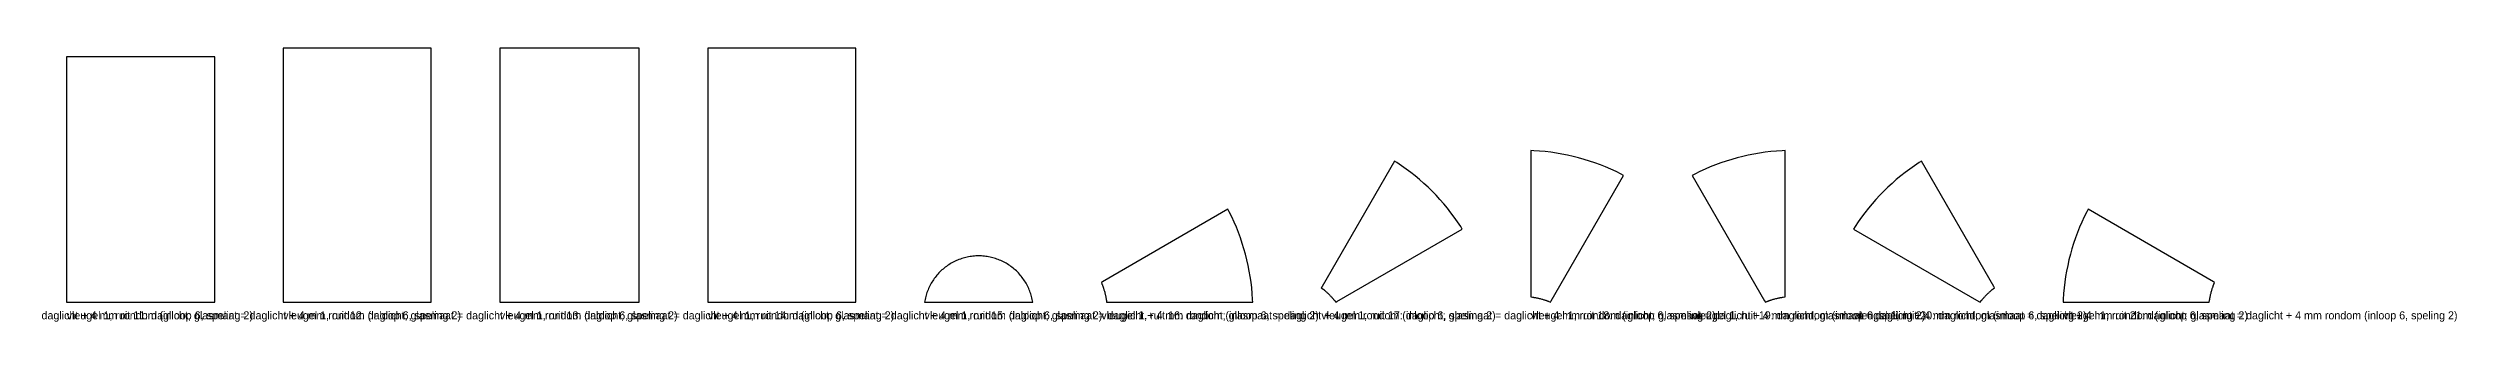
# Model space of a CAD drawing. Header units: millimetres. Extents: x 0 to 8231, y -34 to 444.
# Drawn here: x 4017 to 8231, y -34 to 444 of the extents above; entities that cross this region are included whole.
import ezdxf

# ---------------------------------------------------------------- set-up
doc = ezdxf.new("R2010")
doc.units = ezdxf.units.MM

msp = doc.modelspace()

# ---------------------------------------------------------------- linework, layer by layer
at = {"layer": 'DAGLICHT'}
for p, q in [((4308, 428.75), (4049, 428.75)), ((4049, 428.75), (4049, 0)), ((4308, 0), (4308, 428.75)), ((4687, 443.75), (4428, 443.75)), ((4428, 443.75), (4428, 0)), ((4687, 0), (4687, 443.75)), ((5051, 443.75), (4807, 443.75)), ((4807, 443.75), (4807, 0)), ((5051, 0), (5051, 443.75)), ((5430, 443.75), (5171, 443.75)), ((5171, 443.75), (5171, 0)), ((5430, 0), (5430, 443.75)), ((6615.8919, 264.7163), (6610.9519, 264.9104)), ((6610.9519, 264.9104), (6610.9519, 11.7108)), ((6625.8449, 264.064), (6615.8919, 264.7163)), ((6635.7773, 263.1513), (6625.8449, 264.064)), ((6645.6824, 261.9789), (6635.7773, 263.1513)), ((6655.5535, 260.5477), (6645.6824, 261.9789)), ((6665.3837, 258.8586), (6655.5535, 260.5477)), ((6675.1663, 256.9127), (6665.3837, 258.8586)), ((6684.8946, 254.7114), (6675.1663, 256.9127)), ((6694.562, 252.2562), (6684.8946, 254.7114)), ((6981.7004, 254.7114), (6972.0331, 252.2562)), ((6991.4288, 256.9127), (6981.7004, 254.7114)), ((7001.2114, 258.8586), (6991.4288, 256.9127)), ((7011.0416, 260.5477), (7001.2114, 258.8586)), ((7020.9126, 261.9789), (7011.0416, 260.5477)), ((7030.8178, 263.1513), (7020.9126, 261.9789)), ((7040.7502, 264.064), (7030.8178, 263.1513)), ((7050.7031, 264.7163), (7040.7502, 264.064)), ((7055.6431, 264.9104), (7050.7031, 264.7163)), ((7055.6431, 11.7108), (7055.6431, 264.9104)), ((6372.1067, 246.6428), (6245.5069, 27.3656)), ((6376.2878, 244.0047), (6372.1067, 246.6428)), ((6384.5811, 238.4633), (6376.2878, 244.0047)), ((6392.7265, 232.7067), (6384.5811, 238.4633)), ((6400.7185, 226.7388), (6392.7265, 232.7067)), ((6408.5514, 220.5638), (6400.7185, 226.7388)), ((6416.2201, 214.1859), (6408.5514, 220.5638)), ((6423.7191, 207.6094), (6416.2201, 214.1859)), ((6646.6978, 2.1328), (6773.2975, 221.41)), ((6704.1618, 249.5488), (6694.562, 252.2562)), ((6713.6874, 246.591), (6704.1618, 249.5488)), ((6723.1324, 243.3849), (6713.6874, 246.591)), ((6732.4901, 239.9326), (6723.1324, 243.3849)), ((6741.7543, 236.2366), (6732.4901, 239.9326)), ((6750.9186, 232.2993), (6741.7543, 236.2366)), ((6759.9767, 228.1234), (6750.9186, 232.2993)), ((6768.9223, 223.7119), (6759.9767, 228.1234)), ((6773.2975, 221.41), (6768.9223, 223.7119)), ((6897.6727, 223.7119), (6893.2975, 221.41)), ((6893.2975, 221.41), (7019.8973, 2.1328)), ((6906.6184, 228.1234), (6897.6727, 223.7119)), ((6915.6765, 232.2993), (6906.6184, 228.1234)), ((6924.8407, 236.2366), (6915.6765, 232.2993)), ((6934.1049, 239.9326), (6924.8407, 236.2366)), ((6943.4627, 243.3849), (6934.1049, 239.9326)), ((6952.9076, 246.591), (6943.4627, 243.3849)), ((6962.4333, 249.5488), (6952.9076, 246.591)), ((6972.0331, 252.2562), (6962.4333, 249.5488)), ((7250.375, 214.1859), (7242.8759, 207.6094)), ((7258.0436, 220.5638), (7250.375, 214.1859)), ((7265.8766, 226.7388), (7258.0436, 220.5638)), ((7273.8685, 232.7067), (7265.8766, 226.7388)), ((7282.0139, 238.4633), (7273.8685, 232.7067)), ((7290.3072, 244.0047), (7282.0139, 238.4633)), ((7294.4883, 246.6428), (7290.3072, 244.0047)), ((7421.0881, 27.3656), (7294.4883, 246.6428)), ((6431.0435, 200.8389), (6423.7191, 207.6094)), ((6438.188, 193.8789), (6431.0435, 200.8389)), ((6445.148, 186.7343), (6438.188, 193.8789)), ((6451.9185, 179.41), (6445.148, 186.7343)), ((6458.495, 171.9109), (6451.9185, 179.41)), ((6464.873, 164.2423), (6458.495, 171.9109)), ((7208.1, 171.9109), (7201.7221, 164.2423)), ((7214.6765, 179.41), (7208.1, 171.9109)), ((7221.4471, 186.7343), (7214.6765, 179.41)), ((7228.407, 193.8789), (7221.4471, 186.7343)), ((7235.5516, 200.8389), (7228.407, 193.8789)), ((7242.8759, 207.6094), (7235.5516, 200.8389)), ((6080.8088, 162.3456), (5861.5315, 35.7458)), ((6083.1107, 157.9704), (6080.8088, 162.3456)), ((6087.5222, 149.0247), (6083.1107, 157.9704)), ((6091.698, 139.9667), (6087.5222, 149.0247)), ((6095.6353, 130.8024), (6091.698, 139.9667)), ((6099.3313, 121.5382), (6095.6353, 130.8024)), ((6271.6747, 1.1978), (6490.9519, 127.7976)), ((6471.048, 156.4093), (6464.873, 164.2423)), ((6477.0158, 148.4174), (6471.048, 156.4093)), ((6482.7724, 140.272), (6477.0158, 148.4174)), ((6488.3138, 131.9787), (6482.7724, 140.272)), ((6490.9519, 127.7976), (6488.3138, 131.9787)), ((7178.2812, 131.9787), (7175.6431, 127.7976)), ((7175.6431, 127.7976), (7394.9204, 1.1978)), ((7183.8226, 140.272), (7178.2812, 131.9787)), ((7189.5792, 148.4174), (7183.8226, 140.272)), ((7195.5471, 156.4093), (7189.5792, 148.4174)), ((7201.7221, 164.2423), (7195.5471, 156.4093)), ((7570.9598, 130.8024), (7567.2637, 121.5382)), ((7574.897, 139.9667), (7570.9598, 130.8024)), ((7579.0729, 149.0247), (7574.897, 139.9667)), ((7583.4844, 157.9704), (7579.0729, 149.0247)), ((7585.7863, 162.3456), (7583.4844, 157.9704)), ((7805.0635, 35.7458), (7585.7863, 162.3456)), ((6102.7836, 112.1804), (6099.3313, 121.5382)), ((6105.9897, 102.7355), (6102.7836, 112.1804)), ((6108.9475, 93.2098), (6105.9897, 102.7355)), ((6111.6549, 83.6101), (6108.9475, 93.2098)), ((7557.6475, 93.2098), (7554.9401, 83.6101)), ((7560.6053, 102.7355), (7557.6475, 93.2098)), ((7563.8115, 112.1804), (7560.6053, 102.7355)), ((7567.2637, 121.5382), (7563.8115, 112.1804)), ((5568.6327, 43.368), (5567.1308, 41.3568)), ((5570.1866, 45.3392), (5568.6327, 43.368)), ((5571.7917, 47.2691), (5570.1866, 45.3392)), ((5573.4466, 49.1562), (5571.7917, 47.2691)), ((5575.1505, 50.9994), (5573.4466, 49.1562)), ((5576.902, 52.7974), (5575.1505, 50.9994)), ((5578.6999, 54.5489), (5576.902, 52.7974)), ((5580.5431, 56.2527), (5578.6999, 54.5489)), ((5582.4303, 57.9077), (5580.5431, 56.2527)), ((5584.3601, 59.5128), (5582.4303, 57.9077)), ((5586.3313, 61.0667), (5584.3601, 59.5128)), ((5588.3425, 62.5685), (5586.3313, 61.0667)), ((5590.3923, 64.0172), (5588.3425, 62.5685)), ((5592.4794, 65.4117), (5590.3923, 64.0172)), ((5594.6022, 66.7511), (5592.4794, 65.4117)), ((5596.7594, 68.0345), (5594.6022, 66.7511)), ((5598.9494, 69.261), (5596.7594, 68.0345)), ((5601.1708, 70.4297), (5598.9494, 69.261)), ((5603.422, 71.5399), (5601.1708, 70.4297)), ((5605.7015, 72.5907), (5603.422, 71.5399)), ((5608.0077, 73.5816), (5605.7015, 72.5907)), ((5610.3391, 74.5117), (5608.0077, 73.5816)), ((5612.694, 75.3805), (5610.3391, 74.5117)), ((5615.0708, 76.1873), (5612.694, 75.3805)), ((5617.468, 76.9316), (5615.0708, 76.1873)), ((5619.8838, 77.613), (5617.468, 76.9316)), ((5622.3166, 78.2308), (5619.8838, 77.613)), ((5624.7648, 78.7848), (5622.3166, 78.2308)), ((5627.2266, 79.2745), (5624.7648, 78.7848)), ((5629.7004, 79.6996), (5627.2266, 79.2745)), ((5632.1845, 80.0597), (5629.7004, 79.6996)), ((5634.6772, 80.3548), (5632.1845, 80.0597)), ((5637.1767, 80.5844), (5634.6772, 80.3548)), ((5639.6814, 80.7486), (5637.1767, 80.5844)), ((5642.1895, 80.8471), (5639.6814, 80.7486)), ((5644.6994, 80.88), (5642.1895, 80.8471)), ((5647.2092, 80.8471), (5644.6994, 80.88)), ((5649.7173, 80.7486), (5647.2092, 80.8471)), ((5652.222, 80.5844), (5649.7173, 80.7486)), ((5654.7216, 80.3548), (5652.222, 80.5844)), ((5657.2142, 80.0597), (5654.7216, 80.3548)), ((5659.6983, 79.6996), (5657.2142, 80.0597)), ((5662.1721, 79.2745), (5659.6983, 79.6996)), ((5664.6339, 78.7848), (5662.1721, 79.2745)), ((5667.0821, 78.2308), (5664.6339, 78.7848)), ((5669.5149, 77.613), (5667.0821, 78.2308)), ((5671.9308, 76.9316), (5669.5149, 77.613)), ((5674.3279, 76.1873), (5671.9308, 76.9316)), ((5676.7048, 75.3805), (5674.3279, 76.1873)), ((5679.0597, 74.5117), (5676.7048, 75.3805)), ((5681.3911, 73.5816), (5679.0597, 74.5117)), ((5683.6973, 72.5907), (5681.3911, 73.5816)), ((5685.9768, 71.5399), (5683.6973, 72.5907)), ((5688.228, 70.4297), (5685.9768, 71.5399)), ((5690.4494, 69.261), (5688.228, 70.4297)), ((5692.6394, 68.0345), (5690.4494, 69.261)), ((5694.7965, 66.7511), (5692.6394, 68.0345)), ((5696.9194, 65.4117), (5694.7965, 66.7511)), ((5699.0064, 64.0172), (5696.9194, 65.4117)), ((5701.0562, 62.5685), (5699.0064, 64.0172)), ((5703.0674, 61.0667), (5701.0562, 62.5685)), ((5705.0386, 59.5128), (5703.0674, 61.0667)), ((5706.9685, 57.9077), (5705.0386, 59.5128)), ((5708.8556, 56.2527), (5706.9685, 57.9077)), ((5710.6988, 54.5489), (5708.8556, 56.2527)), ((5712.4968, 52.7974), (5710.6988, 54.5489)), ((5714.2483, 50.9994), (5712.4968, 52.7974)), ((5715.9521, 49.1562), (5714.2483, 50.9994)), ((5717.6071, 47.2691), (5715.9521, 49.1562)), ((5719.2121, 45.3392), (5717.6071, 47.2691)), ((5720.7661, 43.368), (5719.2121, 45.3392)), ((5722.2679, 41.3568), (5720.7661, 43.368)), ((6114.1101, 73.9427), (6111.6549, 83.6101)), ((6116.3114, 64.2144), (6114.1101, 73.9427)), ((6118.2573, 54.4317), (6116.3114, 64.2144)), ((6119.9465, 44.6015), (6118.2573, 54.4317)), ((6121.3777, 34.7305), (6119.9465, 44.6015)), ((7546.6486, 44.6015), (7545.2174, 34.7305)), ((7548.3377, 54.4317), (7546.6486, 44.6015)), ((7550.2836, 64.2144), (7548.3377, 54.4317)), ((7552.4849, 73.9427), (7550.2836, 64.2144)), ((7554.9401, 83.6101), (7552.4849, 73.9427)), ((4049, 0), (4308, 0)), ((4428, 0), (4687, 0)), ((4807, 0), (5051, 0)), ((5171, 0), (5430, 0)), ((5550.4249, 2.4727), (5550, 0)), ((5550, 0), (5739.3988, 0)), ((5550.9146, 4.9346), (5550.4249, 2.4727)), ((5551.4685, 7.3827), (5550.9146, 4.9346)), ((5552.0864, 9.8156), (5551.4685, 7.3827)), ((5552.7677, 12.2314), (5552.0864, 9.8156)), ((5553.5121, 14.6285), (5552.7677, 12.2314)), ((5554.3189, 17.0054), (5553.5121, 14.6285)), ((5555.1877, 19.3603), (5554.3189, 17.0054)), ((5556.1178, 21.6917), (5555.1877, 19.3603)), ((5557.1086, 23.9979), (5556.1178, 21.6917)), ((5558.1595, 26.2774), (5557.1086, 23.9979)), ((5559.2697, 28.5286), (5558.1595, 26.2774)), ((5560.4384, 30.75), (5559.2697, 28.5286)), ((5561.6649, 32.94), (5560.4384, 30.75)), ((5562.9482, 35.0972), (5561.6649, 32.94)), ((5564.2876, 37.22), (5562.9482, 35.0972)), ((5565.6822, 39.307), (5564.2876, 37.22)), ((5567.1308, 41.3568), (5565.6822, 39.307)), ((5723.7166, 39.307), (5722.2679, 41.3568)), ((5725.1111, 37.22), (5723.7166, 39.307)), ((5726.4505, 35.0972), (5725.1111, 37.22)), ((5727.7339, 32.94), (5726.4505, 35.0972)), ((5728.9604, 30.75), (5727.7339, 32.94)), ((5730.1291, 28.5286), (5728.9604, 30.75)), ((5731.2393, 26.2774), (5730.1291, 28.5286)), ((5732.2901, 23.9979), (5731.2393, 26.2774)), ((5733.2809, 21.6917), (5732.2901, 23.9979)), ((5734.2111, 19.3603), (5733.2809, 21.6917)), ((5735.0798, 17.0054), (5734.2111, 19.3603)), ((5735.8867, 14.6285), (5735.0798, 17.0054)), ((5736.631, 12.2314), (5735.8867, 14.6285)), ((5737.3123, 9.8156), (5736.631, 12.2314)), ((5737.9302, 7.3827), (5737.3123, 9.8156)), ((5738.4842, 4.9346), (5737.9302, 7.3827)), ((5738.9739, 2.4727), (5738.4842, 4.9346)), ((5739.3988, 0), (5738.9739, 2.4727)), ((5861.5315, 35.7458), (5859.3988, 34.4473)), ((5859.3988, 34.4473), (5860.5437, 31.676)), ((5860.5437, 31.676), (5860.7383, 31.1855)), ((5860.7383, 31.1855), (5860.9424, 30.6648)), ((5860.9424, 30.6648), (5861.1564, 30.1112)), ((5861.1564, 30.1112), (5861.3811, 29.5214)), ((5861.3811, 29.5214), (5861.6172, 28.8919)), ((5861.6172, 28.8919), (5861.8655, 28.2185)), ((5861.8655, 28.2185), (5862.1269, 27.4966)), ((5862.1269, 27.4966), (5862.4023, 26.7209)), ((5862.4023, 26.7209), (5862.6926, 25.8851)), ((5862.6926, 25.8851), (5862.9988, 24.9822)), ((5862.9988, 24.9822), (5863.3221, 24.004)), ((5863.3221, 24.004), (5863.6633, 22.9408)), ((5863.6633, 22.9408), (5864.0237, 21.7814)), ((5864.0237, 21.7814), (5864.4041, 20.5125)), ((5864.4041, 20.5125), (5864.8053, 19.1184)), ((5864.8053, 19.1184), (5865.2279, 17.5801)), ((5865.2279, 17.5801), (5865.6311, 16.0366)), ((5865.6311, 16.0366), (5865.9806, 14.6287)), ((5865.9806, 14.6287), (5866.2857, 13.3396)), ((5866.2857, 13.3396), (5866.5533, 12.1554)), ((5866.5533, 12.1554), (5866.7893, 11.064)), ((5866.7893, 11.064), (5866.9985, 10.0552)), ((5866.9985, 10.0552), (5867.1847, 9.1202)), ((5867.1847, 9.1202), (5867.3512, 8.2512)), ((5867.3512, 8.2512), (5867.5006, 7.4417)), ((5867.5006, 7.4417), (5867.6352, 6.6858)), ((5867.6352, 6.6858), (5867.7568, 5.9785)), ((5867.7568, 5.9785), (5867.8671, 5.3152)), ((5867.8671, 5.3152), (5867.9674, 4.6921)), ((5867.9674, 4.6921), (5868.0588, 4.1057)), ((5868.0588, 4.1057), (5868.1425, 3.5528)), ((5868.1425, 3.5528), (5868.2192, 3.0306)), ((5868.2192, 3.0306), (5868.6133, 0.0581)), ((5868.6133, 0.0581), (5871.1096, 0)), ((5871.1096, 0), (6124.3091, 0)), ((6122.55, 24.8253), (6121.3777, 34.7305)), ((6123.4627, 14.8929), (6122.55, 24.8253)), ((6124.1151, 4.94), (6123.4627, 14.8929)), ((6124.3091, 0), (6124.1151, 4.94)), ((6245.5069, 27.3656), (6244.3091, 25.1746)), ((6244.3091, 25.1746), (6246.6864, 23.3471)), ((6246.6864, 23.3471), (6247.1002, 23.0196)), ((6247.1002, 23.0196), (6247.5372, 22.6707)), ((6247.5372, 22.6707), (6247.9994, 22.2982)), ((6247.9994, 22.2982), (6248.4888, 21.8998)), ((6248.4888, 21.8998), (6249.0081, 21.4727)), ((6249.0081, 21.4727), (6249.5598, 21.0137)), ((6249.5598, 21.0137), (6250.1471, 20.5192)), ((6250.1471, 20.5192), (6250.7735, 19.9851)), ((6250.7735, 19.9851), (6251.4428, 19.4064)), ((6251.4428, 19.4064), (6252.1595, 18.7776)), ((6252.1595, 18.7776), (6252.9285, 18.0921)), ((6252.9285, 18.0921), (6253.7556, 17.342)), ((6253.7556, 17.342), (6254.6474, 16.5181)), ((6254.6474, 16.5181), (6255.6113, 15.6094)), ((6255.6113, 15.6094), (6256.6558, 14.6027)), ((6256.6558, 14.6027), (6257.791, 13.4818)), ((6257.791, 13.4818), (6258.9118, 12.3467)), ((6258.9118, 12.3467), (6259.9186, 11.3021)), ((6259.9186, 11.3021), (6260.8272, 10.3382)), ((6260.8272, 10.3382), (6261.6511, 9.4465)), ((6261.6511, 9.4465), (6262.4012, 8.6194)), ((6262.4012, 8.6194), (6263.0868, 7.8503)), ((6263.0868, 7.8503), (6263.7156, 7.1337)), ((6263.7156, 7.1337), (6264.2942, 6.4644)), ((6264.2942, 6.4644), (6264.8284, 5.838)), ((6264.8284, 5.838), (6265.3229, 5.2507)), ((6265.3229, 5.2507), (6265.7819, 4.6989)), ((6265.7819, 4.6989), (6266.209, 4.1797)), ((6266.209, 4.1797), (6266.6074, 3.6902)), ((6266.6074, 3.6902), (6266.9798, 3.2281)), ((6266.9798, 3.2281), (6267.3287, 2.791)), ((6267.3287, 2.791), (6267.6562, 2.3772)), ((6267.6562, 2.3772), (6269.4838, 0)), ((6269.4838, 0), (6271.6747, 1.1978)), ((6610.9519, 11.7108), (6611.0101, 9.2146)), ((6611.0101, 9.2146), (6613.9826, 8.8204)), ((6613.9826, 8.8204), (6614.5047, 8.7437)), ((6614.5047, 8.7437), (6615.0576, 8.6601)), ((6615.0576, 8.6601), (6615.6441, 8.5686)), ((6615.6441, 8.5686), (6616.2672, 8.4683)), ((6616.2672, 8.4683), (6616.9304, 8.3581)), ((6616.9304, 8.3581), (6617.6378, 8.2364)), ((6617.6378, 8.2364), (6618.3936, 8.1019)), ((6618.3936, 8.1019), (6619.2032, 7.9525)), ((6619.2032, 7.9525), (6620.0721, 7.786)), ((6620.0721, 7.786), (6621.0072, 7.5998)), ((6621.0072, 7.5998), (6622.0159, 7.3906)), ((6622.0159, 7.3906), (6623.1073, 7.1545)), ((6623.1073, 7.1545), (6624.2915, 6.8869)), ((6624.2915, 6.8869), (6625.5806, 6.5819)), ((6625.5806, 6.5819), (6626.9886, 6.2323)), ((6626.9886, 6.2323), (6628.5321, 5.8292)), ((6628.5321, 5.8292), (6630.0703, 5.4066)), ((6630.0703, 5.4066), (6631.4645, 5.0053)), ((6631.4645, 5.0053), (6632.7334, 4.6249)), ((6632.7334, 4.6249), (6633.8927, 4.2646)), ((6633.8927, 4.2646), (6634.9559, 3.9233)), ((6634.9559, 3.9233), (6635.9341, 3.6001)), ((6635.9341, 3.6001), (6636.837, 3.2938)), ((6636.837, 3.2938), (6637.6728, 3.0035)), ((6637.6728, 3.0035), (6638.4486, 2.7282)), ((6638.4486, 2.7282), (6639.1705, 2.4668)), ((6639.1705, 2.4668), (6639.8438, 2.2184)), ((6639.8438, 2.2184), (6640.4734, 1.9823)), ((6640.4734, 1.9823), (6641.0631, 1.7576)), ((6641.0631, 1.7576), (6641.6167, 1.5436)), ((6641.6167, 1.5436), (6642.1374, 1.3396)), ((6642.1374, 1.3396), (6642.6279, 1.1449)), ((6642.6279, 1.1449), (6645.3993, 0)), ((6645.3993, 0), (6646.6978, 2.1328)), ((7019.8973, 2.1328), (7021.1958, 0)), ((7021.1958, 0), (7023.9671, 1.1449)), ((7023.9671, 1.1449), (7024.4577, 1.3396)), ((7024.4577, 1.3396), (7024.9783, 1.5436)), ((7024.9783, 1.5436), (7025.5319, 1.7576)), ((7025.5319, 1.7576), (7026.1217, 1.9823)), ((7026.1217, 1.9823), (7026.7512, 2.2184)), ((7026.7512, 2.2184), (7027.4246, 2.4668)), ((7027.4246, 2.4668), (7028.1465, 2.7282)), ((7028.1465, 2.7282), (7028.9223, 3.0035)), ((7028.9223, 3.0035), (7029.758, 3.2938)), ((7029.758, 3.2938), (7030.6609, 3.6001)), ((7030.6609, 3.6001), (7031.6391, 3.9233)), ((7031.6391, 3.9233), (7032.7023, 4.2646)), ((7032.7023, 4.2646), (7033.8617, 4.6249)), ((7033.8617, 4.6249), (7035.1306, 5.0053)), ((7035.1306, 5.0053), (7036.5247, 5.4066)), ((7036.5247, 5.4066), (7038.063, 5.8292)), ((7038.063, 5.8292), (7039.6065, 6.2323)), ((7039.6065, 6.2323), (7041.0145, 6.5819)), ((7041.0145, 6.5819), (7042.3035, 6.8869)), ((7042.3035, 6.8869), (7043.4878, 7.1545)), ((7043.4878, 7.1545), (7044.5791, 7.3906)), ((7044.5791, 7.3906), (7045.5879, 7.5998)), ((7045.5879, 7.5998), (7046.5229, 7.786)), ((7046.5229, 7.786), (7047.3919, 7.9525)), ((7047.3919, 7.9525), (7048.2014, 8.1019)), ((7048.2014, 8.1019), (7048.9573, 8.2364)), ((7048.9573, 8.2364), (7049.6646, 8.3581)), ((7049.6646, 8.3581), (7050.3279, 8.4683)), ((7050.3279, 8.4683), (7050.951, 8.5686)), ((7050.951, 8.5686), (7051.5374, 8.6601)), ((7051.5374, 8.6601), (7052.0903, 8.7437)), ((7052.0903, 8.7437), (7052.6125, 8.8204)), ((7052.6125, 8.8204), (7055.585, 9.2146)), ((7055.585, 9.2146), (7055.6431, 11.7108)), ((7394.9204, 1.1978), (7397.1113, 0)), ((7397.1113, 0), (7398.9389, 2.3772)), ((7398.9389, 2.3772), (7399.2663, 2.791)), ((7399.2663, 2.791), (7399.6152, 3.2281)), ((7399.6152, 3.2281), (7399.9877, 3.6902)), ((7399.9877, 3.6902), (7400.3861, 4.1797)), ((7400.3861, 4.1797), (7400.8132, 4.6989)), ((7400.8132, 4.6989), (7401.2722, 5.2507)), ((7401.2722, 5.2507), (7401.7667, 5.838)), ((7401.7667, 5.838), (7402.3008, 6.4644)), ((7402.3008, 6.4644), (7402.8795, 7.1337)), ((7402.8795, 7.1337), (7403.5083, 7.8503)), ((7403.5083, 7.8503), (7404.1938, 8.6194)), ((7404.1938, 8.6194), (7404.9439, 9.4465)), ((7404.9439, 9.4465), (7405.7678, 10.3382)), ((7405.7678, 10.3382), (7406.6765, 11.3021)), ((7406.6765, 11.3021), (7407.6832, 12.3467)), ((7407.6832, 12.3467), (7408.8041, 13.4818)), ((7408.8041, 13.4818), (7409.9392, 14.6027)), ((7409.9392, 14.6027), (7410.9838, 15.6094)), ((7410.9838, 15.6094), (7411.9477, 16.5181)), ((7411.9477, 16.5181), (7412.8394, 17.342)), ((7412.8394, 17.342), (7413.6666, 18.0921)), ((7413.6666, 18.0921), (7414.4356, 18.7776)), ((7414.4356, 18.7776), (7415.1523, 19.4064)), ((7415.1523, 19.4064), (7415.8215, 19.9851)), ((7415.8215, 19.9851), (7416.4479, 20.5192)), ((7416.4479, 20.5192), (7417.0352, 21.0137)), ((7417.0352, 21.0137), (7417.587, 21.4727)), ((7417.587, 21.4727), (7418.1062, 21.8998)), ((7418.1062, 21.8998), (7418.5957, 22.2982)), ((7418.5957, 22.2982), (7419.0579, 22.6707)), ((7419.0579, 22.6707), (7419.4949, 23.0196)), ((7419.4949, 23.0196), (7419.9087, 23.3471)), ((7419.9087, 23.3471), (7422.2859, 25.1746)), ((7422.2859, 25.1746), (7421.0881, 27.3656)), ((7542.48, 4.94), (7542.2859, 0)), ((7542.2859, 0), (7795.4855, 0)), ((7543.1324, 14.8929), (7542.48, 4.94)), ((7544.045, 24.8253), (7543.1324, 14.8929)), ((7545.2174, 34.7305), (7544.045, 24.8253)), ((7795.4855, 0), (7797.9818, 0.0581)), ((7797.9818, 0.0581), (7798.3759, 3.0306)), ((7798.3759, 3.0306), (7798.4526, 3.5528)), ((7798.4526, 3.5528), (7798.5362, 4.1057)), ((7798.5362, 4.1057), (7798.6277, 4.6921)), ((7798.6277, 4.6921), (7798.728, 5.3152)), ((7798.728, 5.3152), (7798.8383, 5.9785)), ((7798.8383, 5.9785), (7798.9599, 6.6858)), ((7798.9599, 6.6858), (7799.0944, 7.4417)), ((7799.0944, 7.4417), (7799.2439, 8.2512)), ((7799.2439, 8.2512), (7799.4103, 9.1202)), ((7799.4103, 9.1202), (7799.5966, 10.0552)), ((7799.5966, 10.0552), (7799.8057, 11.064)), ((7799.8057, 11.064), (7800.0418, 12.1554)), ((7800.0418, 12.1554), (7800.3094, 13.3396)), ((7800.3094, 13.3396), (7800.6144, 14.6287)), ((7800.6144, 14.6287), (7800.964, 16.0366)), ((7800.964, 16.0366), (7801.3671, 17.5801)), ((7801.3671, 17.5801), (7801.7898, 19.1184)), ((7801.7898, 19.1184), (7802.191, 20.5125)), ((7802.191, 20.5125), (7802.5714, 21.7814)), ((7802.5714, 21.7814), (7802.9317, 22.9408)), ((7802.9317, 22.9408), (7803.273, 24.004)), ((7803.273, 24.004), (7803.5962, 24.9822)), ((7803.5962, 24.9822), (7803.9025, 25.8851)), ((7803.9025, 25.8851), (7804.1928, 26.7209)), ((7804.1928, 26.7209), (7804.4681, 27.4966)), ((7804.4681, 27.4966), (7804.7295, 28.2185)), ((7804.7295, 28.2185), (7804.9779, 28.8919)), ((7804.9779, 28.8919), (7805.214, 29.5214)), ((7807.1963, 34.4473), (7805.0635, 35.7458)), ((7805.214, 29.5214), (7805.4387, 30.1112)), ((7805.4387, 30.1112), (7805.6527, 30.6648)), ((7805.6527, 30.6648), (7805.8567, 31.1855)), ((7805.8567, 31.1855), (7806.0514, 31.676)), ((7806.0514, 31.676), (7807.1963, 34.4473))]:
    msp.add_line(p, q, dxfattribs=at)

# ---------------------------------------------------------------- texts
at = {"layer": 'TEKST'}
for s, p in [('vleugel 1, ruit 10: daglicht; glasmaat = daglicht + 4 mm rondom (inloop 6, speling 2)', (3685, -30)), ('vleugel 1, ruit 11: daglicht; glasmaat = daglicht + 4 mm rondom (inloop 6, speling 2)', (4049, -30)), ('vleugel 1, ruit 12: daglicht; glasmaat = daglicht + 4 mm rondom (inloop 6, speling 2)', (4428, -30)), ('vleugel 1, ruit 13: daglicht; glasmaat = daglicht + 4 mm rondom (inloop 6, speling 2)', (4807, -30)), ('vleugel 1, ruit 14: daglicht; glasmaat = daglicht + 4 mm rondom (inloop 6, speling 2)', (5171, -30)), ('vleugel 1, ruit 15: daglicht; glasmaat = daglicht + 4 mm rondom (inloop 6, speling 2)', (5550, -30)), ('vleugel 1, ruit 16: daglicht; glasmaat = daglicht + 4 mm rondom (inloop 6, speling 2)', (5859.3988, -30)), ('vleugel 1, ruit 17: daglicht; glasmaat = daglicht + 4 mm rondom (inloop 6, speling 2)', (6244.3091, -30)), ('vleugel 1, ruit 18: daglicht; glasmaat = daglicht + 4 mm rondom (inloop 6, speling 2)', (6610.9519, -30)), ('vleugel 1, ruit 19: daglicht; glasmaat = daglicht + 4 mm rondom (inloop 6, speling 2)', (6893.2975, -30)), ('vleugel 1, ruit 20: daglicht; glasmaat = daglicht + 4 mm rondom (inloop 6, speling 2)', (7175.6431, -30)), ('vleugel 1, ruit 21: daglicht; glasmaat = daglicht + 4 mm rondom (inloop 6, speling 2)', (7542.2859, -30))]:
    msp.add_text(s, height=14, dxfattribs=at).set_placement(p)

doc.saveas('drawing.dxf')
